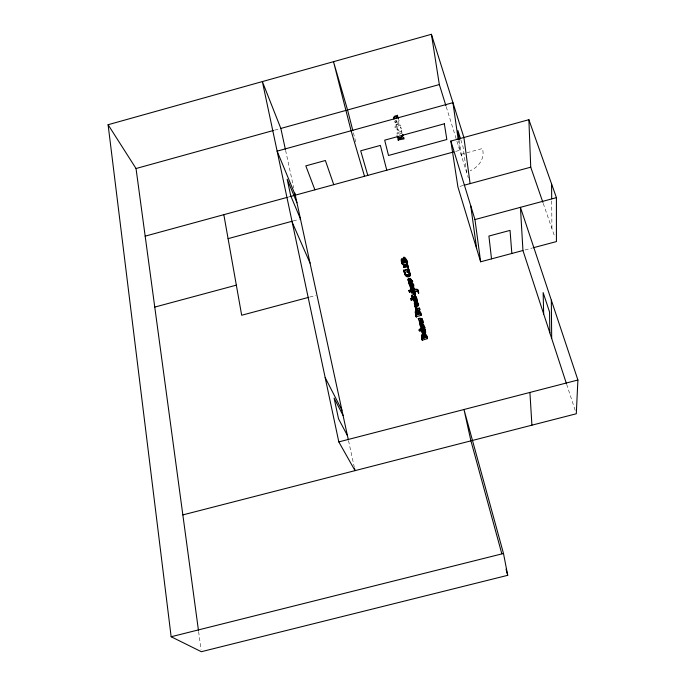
<?xml version="1.0" encoding="UTF-8"?>
<svg xmlns="http://www.w3.org/2000/svg" width="686" height="686" viewBox="0 0 686 686"><rect width="100%" height="100%" fill="white"/><g stroke="black" fill="none" stroke-linecap="round" stroke-linejoin="round"><path stroke-width="0.51" stroke-dasharray="3.43 2.57" d="M397.383 135.468L397.194 134.79L396.68 135.442M395.608 120.11L394.707 121.765A2.024 1.646 -14.8 0 0 395.702 122.794L398.455 122.314L399.08 120.616A2.367 1.921 -14.8 0 0 398.24 119.604C397.563 119.141 399.801 122.391 396.842 122.245L396.139 119.913M274.674 130.143L279.811 128.728M402.425 132.964L398.326 134.516L398.84 135.494M288.163 197.122L290.204 196.565M455.633 151.409L459.74 150.285L458.385 140.759M461.009 154.359L482.352 148.536A22.132 18.333 -10.9 0 1 470.159 170.78M293.231 220.961L299.439 219.271M459.946 186.378L462.99 185.546M309.763 297.055L315.946 295.4M524.979 249.97L532.079 248.075M543.235 203.39L554.691 236.567M566.653 384.263L575.297 410.717M460.82 139.798L463.059 146.941L466.506 172.075A22.132 18.333 -10.9 0 0 469.267 171.157M446.252 106.81L456.602 140.176M456.919 141.187L468.298 177.846M353.393 132.758L356.043 143.125M285.59 150.337L293.728 187.87M348.531 440.661L354.362 467.543M459.388 140.81L461.549 156.116M198.614 631.549L201.049 649.582M551.707 200.938L551.921 228.532M401.533 131.077L398.223 132.527L397.563 131.489L397.88 132.621L396.791 133.17L398.197 133.736L398.395 133.118C404.02 134.044 400.89 128.968 401.533 131.077M396.765 128.591C396.542 131.223 401.139 131.017 401.276 128.616A2.109 1.715 -14.7 0 0 400.753 127.467C399.492 125.624 401.97 131.832 397.237 129.457C397.22 128.393 398.575 126.919 396.765 128.591M395.702 124.903L396.577 126.378L394.073 127.064L394.579 128.033L394.759 127.476L400.555 126.335L400.17 124.972L396.98 126.267L396.225 125.521L396.817 124.603L399.929 124.123L399.544 122.76L395.702 124.903M395.025 121.328L395.505 122.245L396.491 122.322L396.019 120.625L395.025 121.328"/><path stroke-width="1.03" d="M420.818 322.806C415.99 321.322 424.754 318.244 418.297 318.578C420.286 317.601 424.171 318.656 420.389 320.714L422.979 320.911L423.322 322.677L421.847 324.066M422.379 320.594L422.344 319.993M419.763 322.531L419.961 322.103M421.813 336.414L422.284 340.205L427.378 338.661C427.815 334.133 421.281 329.717 423.905 337.392L423.073 336.483M427.378 338.661L426.572 336.114M421.161 315.286C422.053 312.241 416.162 306.633 417.328 312.55L416.008 311.35L415.124 311.847L416.128 316.812L421.161 315.286L420.372 312.799M407.93 279.073C407.535 280.574 410.554 282.898 410.691 280.505C407.947 274.632 417.019 287.4 410.151 278.31C408.839 278.773 410.991 284.133 408.573 278.808C407.287 279.451 408.847 283.781 410.794 283.018M409.962 284.887L409.508 282.34C407.458 282.786 410.957 286.679 411.643 284.407C411.326 282.889 409.456 278.482 412.26 281.835M408.865 282.606L409.628 285.436L411.343 287.64A2.838 2.504 -15 0 0 412.5 288.034L413.306 287.614L412.715 286.585A2.821 2.487 -15.2 0 0 411.66 286.131L410.477 286.439M566.319 383.251L522.946 250.51L520.434 207.335L577.904 380.018L576.291 413.769L471.951 440.583M407.295 263.167C409.165 262.781 402.528 252.491 403.334 259.642C400.092 255.741 401.19 263.698 402.459 263.681M407.09 262.395L406.764 260.749L405.169 258.828M403.6 259.9L403.728 258.999M414.807 297.57L414.67 293.462L414.901 296.995L416.411 296.841L416.711 299.748M409.919 280.154L410.382 281.74M408.573 278.808L409.25 281.912M409.508 282.34C411.934 287.691 409.774 282.306 411.086 281.843C418.134 288.909 409.002 281.414 412.046 285.616M414.387 293.505L414.335 296.995L411.634 295.229L413.838 297.321L410.691 298.582L416.479 297.167M413.015 297.913L411.96 296.875L412.698 297.089M409.859 275.215L409.645 273.86L408.067 272.368C406.121 268.783 410.185 271.493 410.065 273.174A2.195 1.929 -15.3 0 1 409.808 274.246C408.702 276.87 402.862 274.34 405.272 272.419L405.709 275.592M423.322 322.677L422.808 322.171M422.979 320.911L419.849 323.603L421.941 321.468L419.36 321.039M424.162 328.251C424.9 326.485 423.614 322.874 421.093 323.775A1.363 1.235 -14.6 0 0 420.329 324.401L420.175 325.044L420.904 324.787M404.611 272.779C404.105 275.841 408.101 278.542 410.237 275.841A2.187 1.921 -15.3 0 0 410.485 274.769L409.799 273.26L408.196 272.016L407.767 270.421M420.218 324.667C418.957 327.659 425.534 328.002 423.459 325.481M425.088 331.955C420.587 324.204 429.496 333.276 423.185 332.607C418.863 330.755 424.162 326.622 423.819 332.573M424.085 330.566L423.716 328.946M417.86 304.764C413.366 297.047 422.19 305.913 415.956 305.304C411.677 303.409 417.011 299.508 416.608 305.364M416.874 303.409L416.496 301.729M416.068 309.523L415.279 306.067L415.896 307.379A2.95 2.633 -14.7 0 0 416.676 308.228C418.391 307.903 421.564 308.606 418.889 310.381M415.776 306.145L416.153 308.494C416.205 308.563 414.91 312.447 417.5 310.895M423.845 334.965L423.905 337.392M417.68 311.684L417.74 314.059L416.419 312.867M419.523 308.263L415.802 309.789M411.711 291.49L409.516 292.125L409.902 291.601M408.959 290.418C422.43 287.142 407.252 289.278 409.379 291.97M407.784 267.068L407.458 265.319L408.616 270.67M402.15 262.404C402.596 264.419 405.666 261.477 406.712 263.373C407.733 265.173 404.706 265.096 403.66 265.173C403.445 267.18 410.794 263.99 406.035 262.232C410.52 260.2 394.218 264.016 407.141 264.985M414.275 300.785L415.467 300.468A2.83 2.521 -15 0 1 416.522 300.931L417.011 301.446M411.634 284.047C409.619 280.162 414.961 285.265 413.675 286.842L413.015 287.091M415.39 307.885L416.188 307.671M407.656 270.481L408.067 272.368M412.003 290.975C412.518 294.011 416.848 291.884 412.483 290.804C410.048 291.739 417.791 294.32 413.675 294.011M415.665 313.108L416.128 316.812M415.047 303.967C413.392 309.335 422.293 305.442 416.899 303.263M405.272 272.419L405.032 273.534L405.735 274.4A2.898 2.547 -15.3 0 0 406.944 274.803C409.902 275.463 410.202 271.57 407.638 270.773M411.977 292.245C410.657 295.186 418.477 295.46 414.447 292.433M417.431 302.586L417.38 301.188L415.853 300.091M414.027 289.784L413.375 287.726M402.339 263.921L402.022 262.061L406.661 260.774M420.184 320.448L418.752 319.916M413.898 300.348L414.31 302.063L416.882 302.835M410.528 287.58L410.485 288.737L411.926 289.878M408.359 280.651L408.993 280.385M409.293 284.184L409.928 283.918M405.049 274.374L405.709 274.014M424.111 330.412L425.757 331.947L425.14 333.945M407.818 266.974L408.444 267.506M422.344 332.35L422.645 331.432L423.116 331.938C422.216 328.114 421.478 331.535 423.331 332.599M415.047 302.732C417.019 309.823 413.932 298.007 415.913 304.747M415.459 304.258L415.339 305.502M403.908 258.708L404.629 258.562M420.132 330.42L419.738 330.961L421.984 330.318M418.16 291.713C419.575 287.897 413.589 289.115 411.806 290.41L411.617 292.03L414.824 293.085L414.91 291.807L413.366 290.461L417.26 289.655L418.717 293.196L418.417 291.164L417.071 290.684M416.805 310.484L416.213 311.298M424.18 333.688L423.751 334.854L424.591 337.323L426.418 336.655C424.085 331.552 423.828 334.579 426.409 337.083M424.574 335.154L424.557 337.855M417.988 310.346L417.56 311.495L418.391 313.905L420.192 313.245C417.825 308.151 417.68 311.358 420.209 313.742M418.4 311.864L418.1 313.708M403.994 257.542L403.565 258.631L404.354 260.92L406.112 260.268C403.711 255.243 403.771 258.785 406.172 260.937M404.423 259.162L404.123 260.92M415.716 315.311L420.767 313.776M423.511 335.934L422.173 334.708L421.41 334.957L421.89 338.755L426.992 337.203M419.549 329.563C434.495 324.641 414.052 329.048 419.961 331.038M416.556 297.655C406.807 299.027 421.959 304.541 415.45 298.556L416.556 297.655L417.071 299.602M411.077 287.751L412.08 287.691A2.813 2.487 -15.2 0 1 413.135 288.146L413.409 288.386M409.053 276.132L408.376 276.364M413.95 299.482L411.103 300.065M411.223 287.228L411.84 287.031M422.893 330.06L425.063 329.426L424.668 327.951M501.818 553.765L470.922 440.849L463.985 409.508L503.498 553.491L507.717 575.322L201.332 651.7L171.148 636.745L108.096 124.723L431.417 34.3L463.899 137.483L470.09 183.625M108.096 124.723L136.034 168.524L273.654 130.426M354.585 468.572L355.031 470.639L338.815 441.904L262.369 81.583L280.84 128.436L346.541 110.249M352.861 130.692L347.562 109.966L439.34 84.558L431.417 34.3M403.754 270.773L408.95 269.555L409.379 271.15L404.191 272.368L403.634 270.224L408.196 269.066M522.946 250.51L480.629 261.786L457.914 186.926L450.856 141.059L528.88 119.707L556.423 197.654L556.423 241.583L533.091 247.8M145.175 236.147L287.142 197.397M290.204 196.565L453.575 151.966M228.086 238.651L292.202 221.235M464.002 185.271L530.732 167.187L528.88 119.707M480.629 261.786L474.969 219.563L556.423 197.654M154.762 307.088L236.344 285.153M308.726 297.33L241.678 315.243L223.833 214.675M338.815 441.904L577.904 380.018M182.845 514.903L470.922 440.849M414.001 291.953L417.663 291.207L418.563 293.274M171.148 636.745L503.498 553.491M406.549 266.511C397.949 267.471 411.832 268.123 407.107 264.247M414.798 295.057L415.287 296.506M411.308 283.387L410.828 283.944L411.514 285.762M424.565 329.006L425.063 329.426M402.296 260.088L401.516 261.289L402.185 263.896M416.711 302.363L416.316 302.397A2.847 2.53 -14.8 0 1 415.484 302.174M407.458 265.319L409.379 271.15M423.579 334.065C421.427 334.288 421.47 329.889 423.425 331.124M422.344 328.74L421.007 327.822L420.732 325.884A1.363 1.226 -14.5 0 1 421.135 325.447M418.606 311.23L419.789 312.061M415.93 303.709C417.242 306.11 418.511 302.749 416.462 301.874M411.068 280.094L412.543 281.5M412.003 283.618L413.487 285.033M423.614 331.552C425.294 332.924 425.037 329.434 423.691 329.091M416.093 308.477L414.97 306.368M402.862 264.736L402.39 262.704M403.334 261.417L402.305 260.671L402.03 261.855M417.285 314.222L416.093 313.485L416.076 315.243M423.459 337.555L422.242 336.8L422.233 338.592M421.444 327.608L420.99 326.433L422.267 325.576A1.278 1.149 -14.5 0 1 423.211 325.867L423.879 327.102M347.416 435.499L338.541 418.846L334.099 398.12L343.069 415.45M325.173 377.617L341.928 410.211M292.219 222.281L310.038 263.09M300.477 218.988L290.744 195.862L287.177 179.226L296.952 202.773M295.306 195.167L277.127 151.134L452.94 102.668L458.231 139.704M314.891 189.825L305.819 165.866L325.387 160.498L333.756 184.671M530.732 167.187L542.892 202.387M460.503 138.778L457.948 130.606L459.243 139.79M439.34 84.558L445.934 105.798M450.856 141.059L474.969 219.563M364.515 176.276L351.095 130.743L333.507 61.68L347.562 109.966M367.799 175.376L360.69 150.809L380.378 145.406L386.775 170.197M398.395 118.652L398.009 117.306L394.844 118.601L394.064 117.881L394.673 116.963L397.777 116.474L397.391 115.119L397.203 115.625C393.884 115.6 393.172 117.538 394.004 119.072M402.914 134.67L403.119 135.614L400.881 138.272L403.479 137.946L403.668 137.363L404.097 138.889L398.489 139.901L398.3 140.484L397.871 138.958L400.65 138.692L397.811 137.5L397.606 137.997C396.294 134.799 398.883 138.606 400.453 137.843L402.639 134.748M421.89 338.755L422.284 340.205M410.665 298.461L411.223 300.279M506.036 569.166L507.717 575.322M403.634 270.224L404.191 272.368M409.302 290.632L409.722 292.193M415.99 315.088L416.385 316.795M408.976 290.35L409.405 291.902M415.87 315.337L416.282 316.838M422.173 338.524L422.55 340.187M422.053 338.781L422.447 340.23M403.419 265.714L403.857 267.326M411.54 295.332L411.952 296.987M402.022 262.061L402.442 263.878M415.039 306.213L415.45 307.74M419.772 323.56L420.252 325.095M415.956 309.806L416.368 311.324M418.297 318.484L418.709 319.985M415.159 302.74L415.579 304.275M422.37 329.975L422.765 331.449M422.25 329.966L422.645 331.432M410.228 278.928L410.648 280.505M410.159 278.97L410.58 280.548M411.094 282.503L411.514 284.081M411.103 284.416L411.523 285.985M410.957 284.536L411.377 286.105M414.627 292.51L415.039 294.071M414.67 293.462L415.081 295.014M423.845 328.86L424.231 330.326M419.352 307.894L419.892 309.918M422.19 318.621L422.576 320.285M280.84 128.436L285.359 149.291M294.851 193.083L348.308 439.632M470.733 205.766L476.65 248.666M136.034 168.524L198.468 630.494M491.519 258.888L488.912 236.053L510.041 230.393L511.833 253.468M529.918 392.443L531.916 425.174M543.672 313.948L543.14 292.596L549.572 312.07L549.846 332.839M551.321 300.125L551.69 338.49M551.578 183.951L551.69 198.811M406.944 276.321A2.89 2.538 -15.3 0 1 406.541 276.184M421.658 335.763L422.19 337.958L423.828 337.606C423.682 336.946 422.276 334.288 421.658 335.763M415.493 312.387L416.016 314.531L417.628 314.179C417.491 313.528 416.102 310.947 415.493 312.387M401.55 259.505L402.047 261.538L403.617 261.186L402.528 259.377L401.55 259.505M416.728 300.211L415.905 300.862A2.855 2.538 -14.8 0 1 414.738 300.459L413.864 299.242L415.056 298.925A2.838 2.521 -15.1 0 1 416.119 299.388L416.728 300.211M423.554 325.987C423.065 327.496 420.372 326.459 420.595 324.95L421.864 324.092A1.286 1.158 -14.5 0 1 422.816 324.384L423.554 325.987M413.804 287.708C411.034 290.658 407.321 284.519 413.152 284.861L412.046 285.753L413.298 286.465L413.804 287.708M444.339 123.797L384.683 140.176L388.508 155.473L446.843 139.507L444.339 123.797"/></g></svg>
